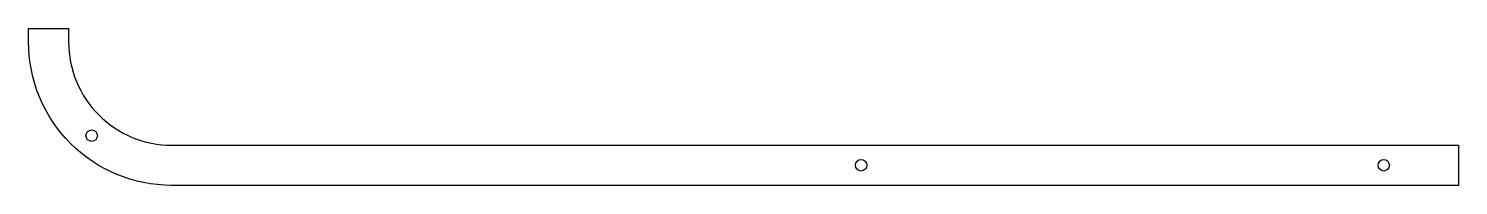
# Model space of a CAD drawing. Header units: millimetres. Extents: x -750 to 0, y 0 to 82.
import ezdxf

# ---------------------------------------------------------------- set-up
doc = ezdxf.new("R2010")
doc.units = ezdxf.units.MM
doc.layers.add('A_SIDE_HOLES_15.5', color=7, linetype='Continuous')
doc.layers.add('OUTSIDE_THROUGH', color=7, linetype='Continuous')

msp = doc.modelspace()

# ---------------------------------------------------------------- linework, layer by layer
at = {"layer": 'A_SIDE_HOLES_15.5'}
for centre in [(-716.93, 25.99), (-313.33, 10.5), (-39.17, 10.5)]:
    msp.add_circle(centre, 3, dxfattribs=at)
at = {"layer": 'OUTSIDE_THROUGH'}
msp.add_lwpolyline([(0, 0), (-675, 0, -0.414214), (-750, 75), (-750, 82), (-729, 82), (-729, 75, 0.414214), (-675, 21), (0, 21)], format="xyb", close=True, dxfattribs=at)

doc.saveas('drawing.dxf')
